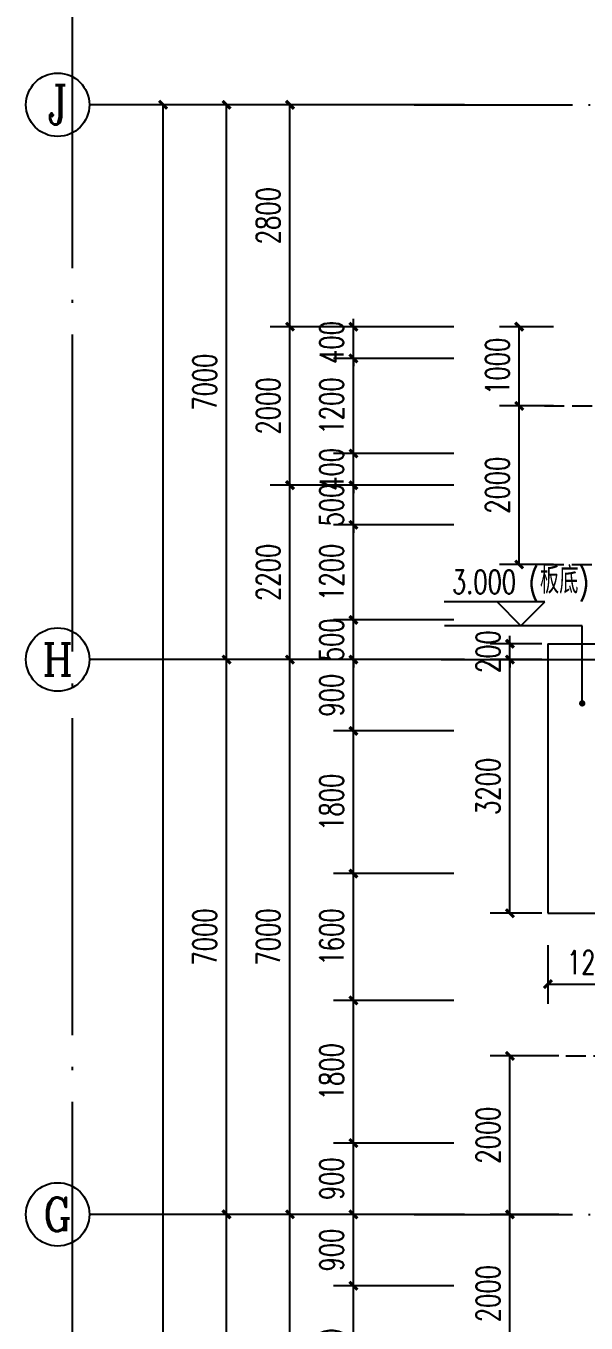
# Model space of a CAD drawing. Extents: x -93062 to 326984, y -142534 to 91021.
# Drawn here: x 17787 to 24849, y 66001 to 82366 of the extents above; entities that cross this region are included whole.
import ezdxf
from ezdxf.enums import TextEntityAlignment as Align

# ---------------------------------------------------------------- set-up
doc = ezdxf.new("R2010")
doc.units = 0
doc.header["$LTSCALE"] = 1000
doc.header["$MEASUREMENT"] = 0
doc.linetypes.add('DASH', pattern=[0.35, 0.25, -0.1])
doc.linetypes.add('DOTE', pattern=[2.42, 2, -0.2, 0.02, -0.2])
doc.layers.get('0').update_dxf_attribs({"color": 8})
doc.layers.get('Defpoints').update_dxf_attribs({"color": 8})
for name, color, linetype in [('AXIS', 8, 'Continuous'), ('AXIS_TEXT', 8, 'Continuous'), ('DIM_ELEV', 8, 'Continuous'), ('DIM_LEAD', 8, 'Continuous'), ('DOTE', 8, 'DOTE'), ('HOLE', 8, 'Continuous'), ('PUB_DIM', 8, 'Continuous'), ('PUB_TEXT', 8, 'Continuous'), ('STAIR', 8, 'Continuous')]:
    doc.layers.add(name, color=color, linetype=linetype)
doc.styles.add('_TCH_AXIS', font='COMPLEX', dxfattribs={"bigfont": 'GBCBIG'})
doc.styles.add('_TCH_DIM', font='SIMPLEX', dxfattribs={"bigfont": 'GBCBIG'})
doc.styles.add('_TCH_DIM_T3', font='SIMPLEX', dxfattribs={"width": 0.705882, "bigfont": 'GBCBIG'})
doc.styles.add('COMPLEX', font='COMPLEX')
doc.dimstyles.new('_TCH_ARCH&&100', dxfattribs={"dimtxt": 297.5, "dimasz": 100, "dimexe": 250, "dimexo": 300, "dimgap": 126.25, "dimtad": 1, "dimdec": 0, "dimzin": 0, "dimdsep": 46, "dimtxsty": '_TCH_DIM_T3', "dimblk": 'ARCHTICK', "dimcen": 0.09, "dimazin": 2, "dimtfac": 1, "dimtdec": 0, "dimtix": 1, "dimtmove": 2, "dimatfit": 3, "dimfxl": 1, "dimtolj": 1, "dimtzin": 0, "dimarcsym": 0})

# ---------------------------------------------------------------- blocks, each defined once
blk = doc.blocks.new('_ArchTick')
at = {"color": 0, "linetype": 'ByBlock', "const_width": 0.4}
blk.add_lwpolyline([(-0.5, -0.5), (0.5, 0.5)], dxfattribs=at)
blk = doc.blocks.new('*D341')
at = {"layer": 'Defpoints', "color": 0, "transparency": 16777216}
for p in [(23889, 69372), (24806, 69372), (24806, 67372)]:
    blk.add_point(p, dxfattribs=at)
at = {"layer": 'HOLE', "color": 0, "lineweight": -2, "transparency": 16777216}
for p, q in [((24506, 69372), (23639, 69372)), ((23889, 67372), (23889, 69372)), ((24506, 67372), (23639, 67372))]:
    blk.add_line(p, q, dxfattribs=at)
at = {"layer": 'HOLE', "color": 0, "lineweight": -2, "transparency": 16777216, "xscale": 100, "yscale": 100, "zscale": 100}
for p, rotation in [((23889, 69372), 90), ((23889, 67372), 270)]:
    blk.add_blockref('_ArchTick', p, dxfattribs=dict(at, rotation=rotation))
at = {"layer": 'HOLE', "color": 0, "transparency": 16777216, "insert": (23614, 68372), "char_height": 297.5, "attachment_point": 5, "rotation": 90, "style": '_TCH_DIM_T3'}
blk.add_mtext('\\A1;2000', dxfattribs=at)
blk = doc.blocks.new('*D342')
at = {"layer": 'Defpoints', "color": 0, "transparency": 16777216}
for p in [(23889, 67372), (24806, 67372), (24806, 65372)]:
    blk.add_point(p, dxfattribs=at)
at = {"layer": 'HOLE', "color": 0, "lineweight": -2, "transparency": 16777216}
for p, q in [((24506, 67372), (23639, 67372)), ((23889, 65372), (23889, 67372)), ((24506, 65372), (23639, 65372))]:
    blk.add_line(p, q, dxfattribs=at)
at = {"layer": 'HOLE', "color": 0, "lineweight": -2, "transparency": 16777216, "xscale": 100, "yscale": 100, "zscale": 100}
for p, rotation in [((23889, 67372), 90), ((23889, 65372), 270)]:
    blk.add_blockref('_ArchTick', p, dxfattribs=dict(at, rotation=rotation))
at = {"layer": 'HOLE', "color": 0, "transparency": 16777216, "insert": (23614, 66372), "char_height": 297.5, "attachment_point": 5, "rotation": 90, "style": '_TCH_DIM_T3'}
blk.add_mtext('\\A1;2000', dxfattribs=at)
blk = doc.blocks.new('*D421')
at = {"layer": 'Defpoints', "color": 0, "transparency": 16777216}
for p in [(24006, 78572), (24739, 78572), (24739, 77572)]:
    blk.add_point(p, dxfattribs=at)
at = {"layer": 'HOLE', "color": 0, "lineweight": -2, "transparency": 16777216}
for p, q in [((24439, 78572), (23756, 78572)), ((24006, 77572), (24006, 78572)), ((24439, 77572), (23756, 77572))]:
    blk.add_line(p, q, dxfattribs=at)
at = {"layer": 'HOLE', "color": 0, "lineweight": -2, "transparency": 16777216, "xscale": 100, "yscale": 100, "zscale": 100}
for p, rotation in [((24006, 78572), 90), ((24006, 77572), 270)]:
    blk.add_blockref('_ArchTick', p, dxfattribs=dict(at, rotation=rotation))
at = {"layer": 'HOLE', "color": 0, "transparency": 16777216, "insert": (23731, 78072), "char_height": 297.5, "attachment_point": 5, "rotation": 90, "style": '_TCH_DIM_T3'}
blk.add_mtext('\\A1;1000', dxfattribs=at)
blk = doc.blocks.new('*D422')
at = {"layer": 'Defpoints', "color": 0, "transparency": 16777216}
for p in [(24006, 77572), (24739, 77572), (24739, 75572)]:
    blk.add_point(p, dxfattribs=at)
at = {"layer": 'HOLE', "color": 0, "lineweight": -2, "transparency": 16777216}
for p, q in [((24439, 77572), (23756, 77572)), ((24006, 75572), (24006, 77572)), ((24439, 75572), (23756, 75572))]:
    blk.add_line(p, q, dxfattribs=at)
at = {"layer": 'HOLE', "color": 0, "lineweight": -2, "transparency": 16777216, "xscale": 100, "yscale": 100, "zscale": 100}
for p, rotation in [((24006, 77572), 90), ((24006, 75572), 270)]:
    blk.add_blockref('_ArchTick', p, dxfattribs=dict(at, rotation=rotation))
at = {"layer": 'HOLE', "color": 0, "transparency": 16777216, "insert": (23731, 76572), "char_height": 297.5, "attachment_point": 5, "rotation": 90, "style": '_TCH_DIM_T3'}
blk.add_mtext('\\A1;2000', dxfattribs=at)
blk = doc.blocks.new('*D1305')
at = {"layer": 'AXIS', "color": 0, "lineweight": -2, "transparency": 16777216}
for p, q in [((22516, 81372), (19266, 81372)), ((19516, 26872), (19516, 81372)), ((22516, 26872), (19266, 26872))]:
    blk.add_line(p, q, dxfattribs=at)
at = {"layer": 'Defpoints', "color": 0, "transparency": 16777216}
for p in [(19516, 81372), (22816, 81372), (22816, 26872)]:
    blk.add_point(p, dxfattribs=at)
at = {"layer": 'AXIS', "color": 0, "lineweight": -2, "transparency": 16777216, "xscale": 100, "yscale": 100, "zscale": 100}
for p, rotation in [((19516, 81372), 90), ((19516, 26872), 270)]:
    blk.add_blockref('_ArchTick', p, dxfattribs=dict(at, rotation=rotation))
at = {"layer": 'AXIS', "color": 0, "transparency": 16777216, "insert": (19241, 54122), "char_height": 297.5, "attachment_point": 5, "rotation": 90, "style": '_TCH_DIM_T3'}
blk.add_mtext('\\A1;54500', dxfattribs=at)
blk = doc.blocks.new('*D1400')
at = {"layer": 'Defpoints', "color": 0, "transparency": 16777216}
for p in [(21916, 66472), (23481, 66472), (23481, 64672)]:
    blk.add_point(p, dxfattribs=at)
at = {"layer": 'PUB_DIM', "color": 0, "lineweight": -2, "transparency": 16777216}
for p, q in [((23181, 66472), (21666, 66472)), ((21916, 64672), (21916, 66472)), ((23181, 64672), (21666, 64672))]:
    blk.add_line(p, q, dxfattribs=at)
at = {"layer": 'PUB_DIM', "color": 0, "lineweight": -2, "transparency": 16777216, "xscale": 100, "yscale": 100, "zscale": 100}
for p, rotation in [((21916, 66472), 90), ((21916, 64672), 270)]:
    blk.add_blockref('_ArchTick', p, dxfattribs=dict(at, rotation=rotation))
at = {"layer": 'PUB_DIM', "color": 0, "transparency": 16777216, "insert": (21641, 65572), "char_height": 297.5, "attachment_point": 5, "rotation": 90, "style": '_TCH_DIM_T3'}
blk.add_mtext('\\A1;1800', dxfattribs=at)
blk = doc.blocks.new('*D1401')
at = {"layer": 'Defpoints', "color": 0, "transparency": 16777216}
for p in [(21916, 67372), (23481, 67372), (23481, 66472)]:
    blk.add_point(p, dxfattribs=at)
at = {"layer": 'PUB_DIM', "color": 0, "lineweight": -2, "transparency": 16777216}
for p, q in [((23181, 67372), (21666, 67372)), ((21916, 66472), (21916, 67372)), ((23181, 66472), (21666, 66472))]:
    blk.add_line(p, q, dxfattribs=at)
at = {"layer": 'PUB_DIM', "color": 0, "lineweight": -2, "transparency": 16777216, "xscale": 100, "yscale": 100, "zscale": 100}
for p, rotation in [((21916, 67372), 90), ((21916, 66472), 270)]:
    blk.add_blockref('_ArchTick', p, dxfattribs=dict(at, rotation=rotation))
at = {"layer": 'PUB_DIM', "color": 0, "transparency": 16777216, "insert": (21641, 66922), "char_height": 297.5, "attachment_point": 5, "rotation": 90, "style": '_TCH_DIM_T3'}
blk.add_mtext('\\A1;900', dxfattribs=at)
blk = doc.blocks.new('*D1402')
at = {"layer": 'Defpoints', "color": 0, "transparency": 16777216}
for p in [(21916, 68272), (23481, 68272), (23481, 67372)]:
    blk.add_point(p, dxfattribs=at)
at = {"layer": 'PUB_DIM', "color": 0, "lineweight": -2, "transparency": 16777216}
for p, q in [((23181, 68272), (21666, 68272)), ((21916, 67372), (21916, 68272)), ((23181, 67372), (21666, 67372))]:
    blk.add_line(p, q, dxfattribs=at)
at = {"layer": 'PUB_DIM', "color": 0, "lineweight": -2, "transparency": 16777216, "xscale": 100, "yscale": 100, "zscale": 100}
for p, rotation in [((21916, 68272), 90), ((21916, 67372), 270)]:
    blk.add_blockref('_ArchTick', p, dxfattribs=dict(at, rotation=rotation))
at = {"layer": 'PUB_DIM', "color": 0, "transparency": 16777216, "insert": (21641, 67822), "char_height": 297.5, "attachment_point": 5, "rotation": 90, "style": '_TCH_DIM_T3'}
blk.add_mtext('\\A1;900', dxfattribs=at)
blk = doc.blocks.new('*D1403')
at = {"layer": 'Defpoints', "color": 0, "transparency": 16777216}
for p in [(21916, 70072), (23481, 70072), (23481, 68272)]:
    blk.add_point(p, dxfattribs=at)
at = {"layer": 'PUB_DIM', "color": 0, "lineweight": -2, "transparency": 16777216}
for p, q in [((23181, 70072), (21666, 70072)), ((21916, 68272), (21916, 70072)), ((23181, 68272), (21666, 68272))]:
    blk.add_line(p, q, dxfattribs=at)
at = {"layer": 'PUB_DIM', "color": 0, "lineweight": -2, "transparency": 16777216, "xscale": 100, "yscale": 100, "zscale": 100}
for p, rotation in [((21916, 70072), 90), ((21916, 68272), 270)]:
    blk.add_blockref('_ArchTick', p, dxfattribs=dict(at, rotation=rotation))
at = {"layer": 'PUB_DIM', "color": 0, "transparency": 16777216, "insert": (21641, 69172), "char_height": 297.5, "attachment_point": 5, "rotation": 90, "style": '_TCH_DIM_T3'}
blk.add_mtext('\\A1;1800', dxfattribs=at)
blk = doc.blocks.new('*D1404')
at = {"layer": 'Defpoints', "color": 0, "transparency": 16777216}
for p in [(21916, 71672), (23481, 71672), (23481, 70072)]:
    blk.add_point(p, dxfattribs=at)
at = {"layer": 'PUB_DIM', "color": 0, "lineweight": -2, "transparency": 16777216}
for p, q in [((23181, 71672), (21666, 71672)), ((21916, 70072), (21916, 71672)), ((23181, 70072), (21666, 70072))]:
    blk.add_line(p, q, dxfattribs=at)
at = {"layer": 'PUB_DIM', "color": 0, "lineweight": -2, "transparency": 16777216, "xscale": 100, "yscale": 100, "zscale": 100}
for p, rotation in [((21916, 71672), 90), ((21916, 70072), 270)]:
    blk.add_blockref('_ArchTick', p, dxfattribs=dict(at, rotation=rotation))
at = {"layer": 'PUB_DIM', "color": 0, "transparency": 16777216, "insert": (21641, 70872), "char_height": 297.5, "attachment_point": 5, "rotation": 90, "style": '_TCH_DIM_T3'}
blk.add_mtext('\\A1;1600', dxfattribs=at)
blk = doc.blocks.new('*D1405')
at = {"layer": 'Defpoints', "color": 0, "transparency": 16777216}
for p in [(21916, 73472), (23481, 73472), (23481, 71672)]:
    blk.add_point(p, dxfattribs=at)
at = {"layer": 'PUB_DIM', "color": 0, "lineweight": -2, "transparency": 16777216}
for p, q in [((23181, 73472), (21666, 73472)), ((21916, 71672), (21916, 73472)), ((23181, 71672), (21666, 71672))]:
    blk.add_line(p, q, dxfattribs=at)
at = {"layer": 'PUB_DIM', "color": 0, "lineweight": -2, "transparency": 16777216, "xscale": 100, "yscale": 100, "zscale": 100}
for p, rotation in [((21916, 73472), 90), ((21916, 71672), 270)]:
    blk.add_blockref('_ArchTick', p, dxfattribs=dict(at, rotation=rotation))
at = {"layer": 'PUB_DIM', "color": 0, "transparency": 16777216, "insert": (21641, 72572), "char_height": 297.5, "attachment_point": 5, "rotation": 90, "style": '_TCH_DIM_T3'}
blk.add_mtext('\\A1;1800', dxfattribs=at)
blk = doc.blocks.new('*D1406')
at = {"layer": 'Defpoints', "color": 0, "transparency": 16777216}
for p in [(21916, 74372), (23481, 74372), (23481, 73472)]:
    blk.add_point(p, dxfattribs=at)
at = {"layer": 'PUB_DIM', "color": 0, "lineweight": -2, "transparency": 16777216}
for p, q in [((23181, 74372), (21666, 74372)), ((21916, 73472), (21916, 74372)), ((23181, 73472), (21666, 73472))]:
    blk.add_line(p, q, dxfattribs=at)
at = {"layer": 'PUB_DIM', "color": 0, "lineweight": -2, "transparency": 16777216, "xscale": 100, "yscale": 100, "zscale": 100}
for p, rotation in [((21916, 74372), 90), ((21916, 73472), 270)]:
    blk.add_blockref('_ArchTick', p, dxfattribs=dict(at, rotation=rotation))
at = {"layer": 'PUB_DIM', "color": 0, "transparency": 16777216, "insert": (21641, 73922), "char_height": 297.5, "attachment_point": 5, "rotation": 90, "style": '_TCH_DIM_T3'}
blk.add_mtext('\\A1;900', dxfattribs=at)
blk = doc.blocks.new('*D1407')
at = {"layer": 'Defpoints', "color": 0, "transparency": 16777216}
for p in [(21916, 74872), (23481, 74872), (23481, 74372)]:
    blk.add_point(p, dxfattribs=at)
at = {"layer": 'PUB_DIM', "color": 0, "lineweight": -2, "transparency": 16777216}
for p, q in [((21916, 74872), (21916, 74972)), ((23181, 74872), (21666, 74872)), ((21916, 74372), (21916, 74872)), ((23181, 74372), (21666, 74372)), ((21916, 74372), (21916, 74272))]:
    blk.add_line(p, q, dxfattribs=at)
at = {"layer": 'PUB_DIM', "color": 0, "lineweight": -2, "transparency": 16777216, "xscale": 100, "yscale": 100, "zscale": 100}
for p, rotation in [((21916, 74872), 270), ((21916, 74372), 90)]:
    blk.add_blockref('_ArchTick', p, dxfattribs=dict(at, rotation=rotation))
at = {"layer": 'PUB_DIM', "color": 0, "transparency": 16777216, "insert": (21641, 74622), "char_height": 297.5, "attachment_point": 5, "rotation": 90, "style": '_TCH_DIM_T3'}
blk.add_mtext('\\A1;500', dxfattribs=at)
blk = doc.blocks.new('*D1408')
at = {"layer": 'Defpoints', "color": 0, "transparency": 16777216}
for p in [(21916, 76072), (23481, 76072), (23481, 74872)]:
    blk.add_point(p, dxfattribs=at)
at = {"layer": 'PUB_DIM', "color": 0, "lineweight": -2, "transparency": 16777216}
for p, q in [((23181, 76072), (21666, 76072)), ((21916, 74872), (21916, 76072)), ((23181, 74872), (21666, 74872))]:
    blk.add_line(p, q, dxfattribs=at)
at = {"layer": 'PUB_DIM', "color": 0, "lineweight": -2, "transparency": 16777216, "xscale": 100, "yscale": 100, "zscale": 100}
for p, rotation in [((21916, 76072), 90), ((21916, 74872), 270)]:
    blk.add_blockref('_ArchTick', p, dxfattribs=dict(at, rotation=rotation))
at = {"layer": 'PUB_DIM', "color": 0, "transparency": 16777216, "insert": (21641, 75472), "char_height": 297.5, "attachment_point": 5, "rotation": 90, "style": '_TCH_DIM_T3'}
blk.add_mtext('\\A1;1200', dxfattribs=at)
blk = doc.blocks.new('*D1409')
at = {"layer": 'Defpoints', "color": 0, "transparency": 16777216}
for p in [(21916, 76572), (23481, 76572), (23481, 76072)]:
    blk.add_point(p, dxfattribs=at)
at = {"layer": 'PUB_DIM', "color": 0, "lineweight": -2, "transparency": 16777216}
for p, q in [((21916, 76572), (21916, 76672)), ((23181, 76572), (21666, 76572)), ((21916, 76072), (21916, 76572)), ((23181, 76072), (21666, 76072)), ((21916, 76072), (21916, 75972))]:
    blk.add_line(p, q, dxfattribs=at)
at = {"layer": 'PUB_DIM', "color": 0, "lineweight": -2, "transparency": 16777216, "xscale": 100, "yscale": 100, "zscale": 100}
for p, rotation in [((21916, 76572), 270), ((21916, 76072), 90)]:
    blk.add_blockref('_ArchTick', p, dxfattribs=dict(at, rotation=rotation))
at = {"layer": 'PUB_DIM', "color": 0, "transparency": 16777216, "insert": (21641, 76322), "char_height": 297.5, "attachment_point": 5, "rotation": 90, "style": '_TCH_DIM_T3'}
blk.add_mtext('\\A1;500', dxfattribs=at)
blk = doc.blocks.new('*D1410')
at = {"layer": 'Defpoints', "color": 0, "transparency": 16777216}
for p in [(21916, 76972), (23481, 76972), (23481, 76572)]:
    blk.add_point(p, dxfattribs=at)
at = {"layer": 'PUB_DIM', "color": 0, "lineweight": -2, "transparency": 16777216}
for p, q in [((23181, 76972), (21666, 76972)), ((21916, 76972), (21916, 77072)), ((21916, 76572), (21916, 76972)), ((23181, 76572), (21666, 76572)), ((21916, 76572), (21916, 76472))]:
    blk.add_line(p, q, dxfattribs=at)
at = {"layer": 'PUB_DIM', "color": 0, "lineweight": -2, "transparency": 16777216, "xscale": 100, "yscale": 100, "zscale": 100}
for p, rotation in [((21916, 76972), 270), ((21916, 76572), 90)]:
    blk.add_blockref('_ArchTick', p, dxfattribs=dict(at, rotation=rotation))
at = {"layer": 'PUB_DIM', "color": 0, "transparency": 16777216, "insert": (21641, 76772), "char_height": 297.5, "attachment_point": 5, "rotation": 90, "style": '_TCH_DIM_T3'}
blk.add_mtext('\\A1;400', dxfattribs=at)
blk = doc.blocks.new('*D1411')
at = {"layer": 'Defpoints', "color": 0, "transparency": 16777216}
for p in [(21916, 78172), (23481, 78172), (23481, 76972)]:
    blk.add_point(p, dxfattribs=at)
at = {"layer": 'PUB_DIM', "color": 0, "lineweight": -2, "transparency": 16777216}
for p, q in [((23181, 78172), (21666, 78172)), ((21916, 76972), (21916, 78172)), ((23181, 76972), (21666, 76972))]:
    blk.add_line(p, q, dxfattribs=at)
at = {"layer": 'PUB_DIM', "color": 0, "lineweight": -2, "transparency": 16777216, "xscale": 100, "yscale": 100, "zscale": 100}
for p, rotation in [((21916, 78172), 90), ((21916, 76972), 270)]:
    blk.add_blockref('_ArchTick', p, dxfattribs=dict(at, rotation=rotation))
at = {"layer": 'PUB_DIM', "color": 0, "transparency": 16777216, "insert": (21641, 77572), "char_height": 297.5, "attachment_point": 5, "rotation": 90, "style": '_TCH_DIM_T3'}
blk.add_mtext('\\A1;1200', dxfattribs=at)
blk = doc.blocks.new('*D1412')
at = {"layer": 'Defpoints', "color": 0, "transparency": 16777216}
for p in [(21916, 78572), (23481, 78572), (23481, 78172)]:
    blk.add_point(p, dxfattribs=at)
at = {"layer": 'PUB_DIM', "color": 0, "lineweight": -2, "transparency": 16777216}
for p, q in [((23181, 78572), (21666, 78572)), ((21916, 78572), (21916, 78672)), ((21916, 78172), (21916, 78572)), ((23181, 78172), (21666, 78172)), ((21916, 78172), (21916, 78072))]:
    blk.add_line(p, q, dxfattribs=at)
at = {"layer": 'PUB_DIM', "color": 0, "lineweight": -2, "transparency": 16777216, "xscale": 100, "yscale": 100, "zscale": 100}
for p, rotation in [((21916, 78572), 270), ((21916, 78172), 90)]:
    blk.add_blockref('_ArchTick', p, dxfattribs=dict(at, rotation=rotation))
at = {"layer": 'PUB_DIM', "color": 0, "transparency": 16777216, "insert": (21641, 78372), "char_height": 297.5, "attachment_point": 5, "rotation": 90, "style": '_TCH_DIM_T3'}
blk.add_mtext('\\A1;400', dxfattribs=at)
blk = doc.blocks.new('*D1477')
at = {"layer": 'Defpoints', "color": 0, "transparency": 16777216}
for p in [(24368, 71068), (25568, 71068), (25568, 70278)]:
    blk.add_point(p, dxfattribs=at)
at = {"layer": 'PUB_DIM', "color": 0, "lineweight": -2, "transparency": 16777216}
for p, q in [((24368, 70768), (24368, 70028)), ((25568, 70768), (25568, 70028)), ((24368, 70278), (25568, 70278))]:
    blk.add_line(p, q, dxfattribs=at)
at = {"layer": 'PUB_DIM', "color": 0, "lineweight": -2, "transparency": 16777216, "xscale": 100, "yscale": 100, "zscale": 100, "rotation": 180}
blk.add_blockref('_ArchTick', (24368, 70278), dxfattribs=at)
at = {"layer": 'PUB_DIM', "color": 0, "lineweight": -2, "transparency": 16777216, "xscale": 100, "yscale": 100, "zscale": 100}
blk.add_blockref('_ArchTick', (25568, 70278), dxfattribs=at)
at = {"layer": 'PUB_DIM', "color": 0, "transparency": 16777216, "insert": (24968, 70552), "char_height": 297.5, "attachment_point": 5, "style": '_TCH_DIM_T3'}
blk.add_mtext('\\A1;1200', dxfattribs=at)
blk = doc.blocks.new('*D1478')
at = {"layer": 'Defpoints', "color": 0, "transparency": 16777216}
for p in [(23889, 74372), (24591, 74372), (24591, 71172)]:
    blk.add_point(p, dxfattribs=at)
at = {"layer": 'PUB_DIM', "color": 0, "lineweight": -2, "transparency": 16777216}
for p, q in [((24291, 74372), (23639, 74372)), ((23889, 71172), (23889, 74372)), ((24291, 71172), (23639, 71172))]:
    blk.add_line(p, q, dxfattribs=at)
at = {"layer": 'PUB_DIM', "color": 0, "lineweight": -2, "transparency": 16777216, "xscale": 100, "yscale": 100, "zscale": 100}
for p, rotation in [((23889, 74372), 90), ((23889, 71172), 270)]:
    blk.add_blockref('_ArchTick', p, dxfattribs=dict(at, rotation=rotation))
at = {"layer": 'PUB_DIM', "color": 0, "transparency": 16777216, "insert": (23614, 72772), "char_height": 297.5, "attachment_point": 5, "rotation": 90, "style": '_TCH_DIM_T3'}
blk.add_mtext('\\A1;3200', dxfattribs=at)
blk = doc.blocks.new('*D1479')
at = {"layer": 'Defpoints', "color": 0, "transparency": 16777216}
for p in [(23889, 74572), (24591, 74572), (24591, 74372)]:
    blk.add_point(p, dxfattribs=at)
at = {"layer": 'PUB_DIM', "color": 0, "lineweight": -2, "transparency": 16777216}
for p, q in [((23889, 74572), (23889, 74672)), ((24291, 74572), (23639, 74572)), ((23889, 74372), (23889, 74572)), ((24291, 74372), (23639, 74372)), ((23889, 74372), (23889, 74272))]:
    blk.add_line(p, q, dxfattribs=at)
at = {"layer": 'PUB_DIM', "color": 0, "lineweight": -2, "transparency": 16777216, "xscale": 100, "yscale": 100, "zscale": 100}
for p, rotation in [((23889, 74572), 270), ((23889, 74372), 90)]:
    blk.add_blockref('_ArchTick', p, dxfattribs=dict(at, rotation=rotation))
at = {"layer": 'PUB_DIM', "color": 0, "transparency": 16777216, "insert": (23614, 74472), "char_height": 297.5, "attachment_point": 5, "rotation": 90, "style": '_TCH_DIM_T3'}
blk.add_mtext('\\A1;200', dxfattribs=at)
blk = doc.blocks.new('*D1518')
at = {"layer": 'AXIS', "color": 0, "lineweight": -2, "transparency": 16777216}
for p, q in [((23181, 67372), (20866, 67372)), ((21116, 60372), (21116, 67372)), ((23181, 60372), (20866, 60372))]:
    blk.add_line(p, q, dxfattribs=at)
at = {"layer": 'Defpoints', "color": 0, "transparency": 16777216}
for p in [(21116, 67372), (23481, 67372), (23481, 60372)]:
    blk.add_point(p, dxfattribs=at)
at = {"layer": 'AXIS', "color": 0, "lineweight": -2, "transparency": 16777216, "xscale": 100, "yscale": 100, "zscale": 100}
for p, rotation in [((21116, 67372), 90), ((21116, 60372), 270)]:
    blk.add_blockref('_ArchTick', p, dxfattribs=dict(at, rotation=rotation))
at = {"layer": 'AXIS', "color": 0, "transparency": 16777216, "insert": (20841, 63872), "char_height": 297.5, "attachment_point": 5, "rotation": 90, "style": '_TCH_DIM_T3'}
blk.add_mtext('\\A1;7000', dxfattribs=at)
blk = doc.blocks.new('*D1519')
at = {"layer": 'AXIS', "color": 0, "lineweight": -2, "transparency": 16777216}
for p, q in [((23181, 74372), (20866, 74372)), ((21116, 67372), (21116, 74372)), ((23181, 67372), (20866, 67372))]:
    blk.add_line(p, q, dxfattribs=at)
at = {"layer": 'Defpoints', "color": 0, "transparency": 16777216}
for p in [(21116, 74372), (23481, 74372), (23481, 67372)]:
    blk.add_point(p, dxfattribs=at)
at = {"layer": 'AXIS', "color": 0, "lineweight": -2, "transparency": 16777216, "xscale": 100, "yscale": 100, "zscale": 100}
for p, rotation in [((21116, 74372), 90), ((21116, 67372), 270)]:
    blk.add_blockref('_ArchTick', p, dxfattribs=dict(at, rotation=rotation))
at = {"layer": 'AXIS', "color": 0, "transparency": 16777216, "insert": (20841, 70872), "char_height": 297.5, "attachment_point": 5, "rotation": 90, "style": '_TCH_DIM_T3'}
blk.add_mtext('\\A1;7000', dxfattribs=at)
blk = doc.blocks.new('*D1520')
at = {"layer": 'AXIS', "color": 0, "lineweight": -2, "transparency": 16777216}
for p, q in [((23181, 76572), (20866, 76572)), ((21116, 74372), (21116, 76572)), ((23181, 74372), (20866, 74372))]:
    blk.add_line(p, q, dxfattribs=at)
at = {"layer": 'Defpoints', "color": 0, "transparency": 16777216}
for p in [(21116, 76572), (23481, 76572), (23481, 74372)]:
    blk.add_point(p, dxfattribs=at)
at = {"layer": 'AXIS', "color": 0, "lineweight": -2, "transparency": 16777216, "xscale": 100, "yscale": 100, "zscale": 100}
for p, rotation in [((21116, 76572), 90), ((21116, 74372), 270)]:
    blk.add_blockref('_ArchTick', p, dxfattribs=dict(at, rotation=rotation))
at = {"layer": 'AXIS', "color": 0, "transparency": 16777216, "insert": (20841, 75472), "char_height": 297.5, "attachment_point": 5, "rotation": 90, "style": '_TCH_DIM_T3'}
blk.add_mtext('\\A1;2200', dxfattribs=at)
blk = doc.blocks.new('*D1521')
at = {"layer": 'AXIS', "color": 0, "lineweight": -2, "transparency": 16777216}
for p, q in [((23181, 78572), (20866, 78572)), ((21116, 76572), (21116, 78572)), ((23181, 76572), (20866, 76572))]:
    blk.add_line(p, q, dxfattribs=at)
at = {"layer": 'Defpoints', "color": 0, "transparency": 16777216}
for p in [(21116, 78572), (23481, 78572), (23481, 76572)]:
    blk.add_point(p, dxfattribs=at)
at = {"layer": 'AXIS', "color": 0, "lineweight": -2, "transparency": 16777216, "xscale": 100, "yscale": 100, "zscale": 100}
for p, rotation in [((21116, 78572), 90), ((21116, 76572), 270)]:
    blk.add_blockref('_ArchTick', p, dxfattribs=dict(at, rotation=rotation))
at = {"layer": 'AXIS', "color": 0, "transparency": 16777216, "insert": (20841, 77572), "char_height": 297.5, "attachment_point": 5, "rotation": 90, "style": '_TCH_DIM_T3'}
blk.add_mtext('\\A1;2000', dxfattribs=at)
blk = doc.blocks.new('*D1522')
at = {"layer": 'AXIS', "color": 0, "lineweight": -2, "transparency": 16777216}
for p, q in [((23181, 81372), (20866, 81372)), ((21116, 78572), (21116, 81372)), ((23181, 78572), (20866, 78572))]:
    blk.add_line(p, q, dxfattribs=at)
at = {"layer": 'Defpoints', "color": 0, "transparency": 16777216}
for p in [(21116, 81372), (23481, 81372), (23481, 78572)]:
    blk.add_point(p, dxfattribs=at)
at = {"layer": 'AXIS', "color": 0, "lineweight": -2, "transparency": 16777216, "xscale": 100, "yscale": 100, "zscale": 100}
for p, rotation in [((21116, 81372), 90), ((21116, 78572), 270)]:
    blk.add_blockref('_ArchTick', p, dxfattribs=dict(at, rotation=rotation))
at = {"layer": 'AXIS', "color": 0, "transparency": 16777216, "insert": (20841, 79972), "char_height": 297.5, "attachment_point": 5, "rotation": 90, "style": '_TCH_DIM_T3'}
blk.add_mtext('\\A1;2800', dxfattribs=at)
blk = doc.blocks.new('*D1529')
at = {"layer": 'AXIS', "color": 0, "lineweight": -2, "transparency": 16777216}
for p, q in [((23316, 67372), (20066, 67372)), ((20316, 60372), (20316, 67372)), ((23316, 60372), (20066, 60372))]:
    blk.add_line(p, q, dxfattribs=at)
at = {"layer": 'Defpoints', "color": 0, "transparency": 16777216}
for p in [(20316, 67372), (23616, 67372), (23616, 60372)]:
    blk.add_point(p, dxfattribs=at)
at = {"layer": 'AXIS', "color": 0, "lineweight": -2, "transparency": 16777216, "xscale": 100, "yscale": 100, "zscale": 100}
for p, rotation in [((20316, 67372), 90), ((20316, 60372), 270)]:
    blk.add_blockref('_ArchTick', p, dxfattribs=dict(at, rotation=rotation))
at = {"layer": 'AXIS', "color": 0, "transparency": 16777216, "insert": (20041, 63872), "char_height": 297.5, "attachment_point": 5, "rotation": 90, "style": '_TCH_DIM_T3'}
blk.add_mtext('\\A1;7000', dxfattribs=at)
blk = doc.blocks.new('*D1530')
at = {"layer": 'AXIS', "color": 0, "lineweight": -2, "transparency": 16777216}
for p, q in [((23316, 74372), (20066, 74372)), ((20316, 67372), (20316, 74372)), ((23316, 67372), (20066, 67372))]:
    blk.add_line(p, q, dxfattribs=at)
at = {"layer": 'Defpoints', "color": 0, "transparency": 16777216}
for p in [(20316, 74372), (23616, 74372), (23616, 67372)]:
    blk.add_point(p, dxfattribs=at)
at = {"layer": 'AXIS', "color": 0, "lineweight": -2, "transparency": 16777216, "xscale": 100, "yscale": 100, "zscale": 100}
for p, rotation in [((20316, 74372), 90), ((20316, 67372), 270)]:
    blk.add_blockref('_ArchTick', p, dxfattribs=dict(at, rotation=rotation))
at = {"layer": 'AXIS', "color": 0, "transparency": 16777216, "insert": (20041, 70872), "char_height": 297.5, "attachment_point": 5, "rotation": 90, "style": '_TCH_DIM_T3'}
blk.add_mtext('\\A1;7000', dxfattribs=at)
blk = doc.blocks.new('*D1531')
at = {"layer": 'AXIS', "color": 0, "lineweight": -2, "transparency": 16777216}
for p, q in [((23316, 81372), (20066, 81372)), ((20316, 74372), (20316, 81372)), ((23316, 74372), (20066, 74372))]:
    blk.add_line(p, q, dxfattribs=at)
at = {"layer": 'Defpoints', "color": 0, "transparency": 16777216}
for p in [(20316, 81372), (23616, 81372), (23616, 74372)]:
    blk.add_point(p, dxfattribs=at)
at = {"layer": 'AXIS', "color": 0, "lineweight": -2, "transparency": 16777216, "xscale": 100, "yscale": 100, "zscale": 100}
for p, rotation in [((20316, 81372), 90), ((20316, 74372), 270)]:
    blk.add_blockref('_ArchTick', p, dxfattribs=dict(at, rotation=rotation))
at = {"layer": 'AXIS', "color": 0, "transparency": 16777216, "insert": (20041, 77872), "char_height": 297.5, "attachment_point": 5, "rotation": 90, "style": '_TCH_DIM_T3'}
blk.add_mtext('\\A1;7000', dxfattribs=at)
blk = doc.blocks.new('_AXISO')
blk.add_circle((0, 0), 0.5)
at = {"layer": 'AXIS_TEXT', "style": 'COMPLEX', "width": 1.041667}
blk.add_attdef('A', text='', height=0.56, dxfattribs=at).set_placement((-0.25, -0.28), (0.25, -0.28), align=Align.FIT)

msp = doc.modelspace()

# ---------------------------------------------------------------- linework, layer by layer
at = {"layer": 'AXIS'}
for p, q in [((21482, 81372.1), (18587.5, 81372.1)), ((21482, 74372.1), (18587.5, 74372.1)), ((21482, 67372.1), (18587.5, 67372.1))]:
    msp.add_line(p, q, dxfattribs=at)
at = {"layer": 'DIM_ELEV'}
for p, q in [((24327, 75098.5), (23061, 75098.5)), ((24027, 74798.5), (23727, 75098.5)), ((24027, 74798.5), (24327, 75098.5))]:
    msp.add_line(p, q, dxfattribs=at)
at = {"layer": 'DIM_LEAD'}
for p, q in [((24800.5, 74798.5), (23062.5, 74798.5)), ((24800.5, 73819.5), (24800.5, 74798.5))]:
    msp.add_line(p, q, dxfattribs=at)
at = {"layer": 'DIM_LEAD', "const_width": 40}
msp.add_lwpolyline([(24800.5, 73799.5, 1), (24800.5, 73839.5, 1)], format="xyb", close=True, dxfattribs=at)
at = {"layer": 'DOTE', "ltscale": 2}
msp.add_line((18368.4, 83312), (18368.4, 19595.7), dxfattribs=at)
at = {"layer": 'DOTE'}
for p, q in [((22679.9, 81372.1), (51585.9, 81372.1)), ((23021.6, 74372.1), (51585.9, 74372.1)), ((22679.9, 67372.1), (51585.9, 67372.1))]:
    msp.add_line(p, q, dxfattribs=at)
at = {"layer": 'HOLE', "linetype": 'DASH'}
for p, q in [((24324.7, 77572.1), (26170.2, 77572.1)), ((24320.7, 75572.1), (26036.2, 75572.1)), ((24594.2, 69372.1), (26481.2, 69372.1))]:
    msp.add_line(p, q, dxfattribs=at)
at = {"layer": 'STAIR'}
for p, q in [((24368.4, 74572.1), (24368.4, 71172.1)), ((24368.4, 74572.1), (25568.4, 74572.1)), ((24368.4, 71172.1), (25568.4, 71172.1))]:
    msp.add_line(p, q, dxfattribs=at)

# ---------------------------------------------------------------- block references
at = {"layer": 'AXIS'}
ref = msp.add_blockref('_AXISO', (18187.5, 81372.1), dxfattribs=dict(at, xscale=800, yscale=800, zscale=800))
ref.add_attrib('A', 'J', dxfattribs={"layer": 'AXIS_TEXT', "height": 496.1, "style": '_TCH_AXIS'}).set_placement((18057.6, 81124), (18317.4, 81124), align=Align.FIT)
ref = msp.add_blockref('_AXISO', (18187.5, 74372.1), dxfattribs=dict(at, xscale=800, yscale=800, zscale=800))
ref.add_attrib('A', 'H', dxfattribs={"layer": 'AXIS_TEXT', "height": 405.5, "style": '_TCH_AXIS'}).set_placement((17994.4, 74169.3), (18380.6, 74169.3), align=Align.FIT)
ref = msp.add_blockref('_AXISO', (18187.5, 67372.1), dxfattribs=dict(at, xscale=800, yscale=800, zscale=800))
ref.add_attrib('A', 'G', dxfattribs={"layer": 'AXIS_TEXT', "height": 425.2, "style": '_TCH_AXIS'}).set_placement((18005.3, 67159.5), (18369.7, 67159.5), align=Align.FIT)

# ---------------------------------------------------------------- texts
at = {"layer": 'PUB_TEXT', "style": '_TCH_DIM', "width": 0.705882}
for s, p in [('3.000', (23157, 75203.5)), ('(', (24127, 75203.5)), (')', (24758.5, 75203.5))]:
    msp.add_text(s, height=297.5, dxfattribs=at).set_placement(p)
at = {"layer": 'PUB_TEXT', "style": '_TCH_DIM'}
msp.add_text('板底', height=337.59, dxfattribs=at).set_placement((24267, 75203.5))

# ---------------------------------------------------------------- dimensions: what is measured, and where the dimension line sits
at = {"layer": 'AXIS'}
for p1, p2, distance, picture, middle in [((22816.5, 26872.1), (22816.5, 81372.1), 3300, '*D1305', (19241.5, 54122.1)), ((23616.5, 74372.1), (23616.5, 81372.1), 3300, '*D1531', (20041.5, 77872.1)), ((23480.6, 78572.1), (23480.6, 81372.1), 2364.1, '*D1522', (20841.5, 79972.1)), ((23480.6, 76572.1), (23480.6, 78572.1), 2364.1, '*D1521', (20841.5, 77572.1)), ((23480.6, 74372.1), (23480.6, 76572.1), 2364.1, '*D1520', (20841.5, 75472.1)), ((23616.5, 67372.1), (23616.5, 74372.1), 3300, '*D1530', (20041.5, 70872.1)), ((23480.6, 67372.1), (23480.6, 74372.1), 2364.1, '*D1519', (20841.5, 70872.1)), ((23616.5, 60372.1), (23616.5, 67372.1), 3300, '*D1529', (20041.5, 63872.1)), ((23480.6, 60372.1), (23480.6, 67372.1), 2364.1, '*D1518', (20841.5, 63872.1))]:
    dim = msp.add_aligned_dim(p1=p1, p2=p2, distance=distance, dimstyle='_TCH_ARCH&&100', dxfattribs=at)
    dim.commit()
    dim.dimension.update_dxf_attribs({"geometry": picture, "text_midpoint": middle})
at = {"layer": 'HOLE'}
for p1, p2, distance, picture, middle in [((24739.4, 77572.1), (24739.4, 78572.1), 733.2, '*D421', (23731.2, 78072.1)), ((24739.4, 75572.1), (24739.4, 77572.1), 733.2, '*D422', (23731.2, 76572.1)), ((24806.3, 67372.1), (24806.3, 69372.1), 916.8, '*D341', (23614.5, 68372.1)), ((24806.3, 65372.1), (24806.3, 67372.1), 916.8, '*D342', (23614.5, 66372.1))]:
    dim = msp.add_aligned_dim(p1=p1, p2=p2, distance=distance, dimstyle='_TCH_ARCH&&100', dxfattribs=at)
    dim.commit()
    dim.dimension.update_dxf_attribs({"geometry": picture, "text_midpoint": middle})
at = {"layer": 'PUB_DIM'}
for p1, p2, distance, picture, middle in [((23480.6, 78172.1), (23480.6, 78572.1), 1564.1, '*D1412', (21641.5, 78372.1)), ((23480.6, 76972.1), (23480.6, 78172.1), 1564.1, '*D1411', (21641.5, 77572.1)), ((23480.6, 76572.1), (23480.6, 76972.1), 1564.1, '*D1410', (21641.5, 76772.1)), ((23480.6, 76072.1), (23480.6, 76572.1), 1564.1, '*D1409', (21641.5, 76322.1)), ((23480.6, 74872.1), (23480.6, 76072.1), 1564.1, '*D1408', (21641.5, 75472.1)), ((23480.6, 74372.1), (23480.6, 74872.1), 1564.1, '*D1407', (21641.5, 74622.1)), ((24591, 74372.1), (24591, 74572.1), 701.5, '*D1479', (23614.5, 74472.1)), ((23480.6, 73472.1), (23480.6, 74372.1), 1564.1, '*D1406', (21641.5, 73922.1)), ((24591, 71172.1), (24591, 74372.1), 701.5, '*D1478', (23614.5, 72772.1)), ((23480.6, 71672.1), (23480.6, 73472.1), 1564.1, '*D1405', (21641.5, 72572.1)), ((23480.6, 70072.1), (23480.6, 71672.1), 1564.1, '*D1404', (21641.5, 70872.1)), ((24368.4, 71068), (25568.4, 71068), -790.5, '*D1477', (24968.4, 70552.5)), ((23480.6, 68272.1), (23480.6, 70072.1), 1564.1, '*D1403', (21641.5, 69172.1)), ((23480.6, 67372.1), (23480.6, 68272.1), 1564.1, '*D1402', (21641.5, 67822.1)), ((23480.6, 66472.1), (23480.6, 67372.1), 1564.1, '*D1401', (21641.5, 66922.1)), ((23480.6, 64672.1), (23480.6, 66472.1), 1564.1, '*D1400', (21641.5, 65572.1))]:
    dim = msp.add_aligned_dim(p1=p1, p2=p2, distance=distance, dimstyle='_TCH_ARCH&&100', dxfattribs=at)
    dim.commit()
    dim.dimension.update_dxf_attribs({"geometry": picture, "text_midpoint": middle})

doc.saveas('drawing.dxf')
